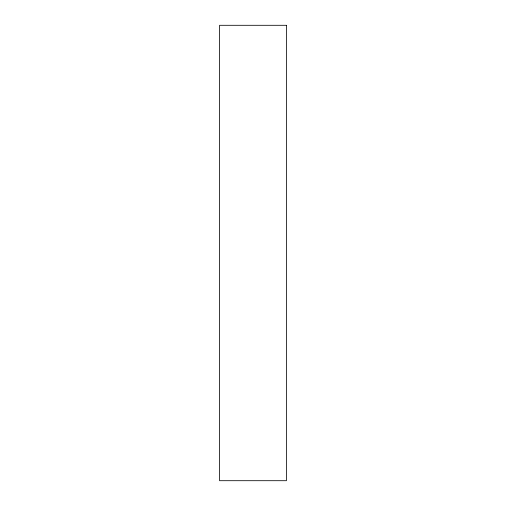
<?xml version="1.0" encoding="UTF-8"?>
<svg xmlns="http://www.w3.org/2000/svg" width="506" height="506" viewBox="0 0 506 506"><rect width="100%" height="100%" fill="white"/><g stroke="black" fill="none" stroke-linecap="round" stroke-linejoin="round"><path stroke-width="0.76" d="M286.421 25.3L219.579 25.3L219.579 480.7L286.421 480.7L286.421 25.3"/></g></svg>
